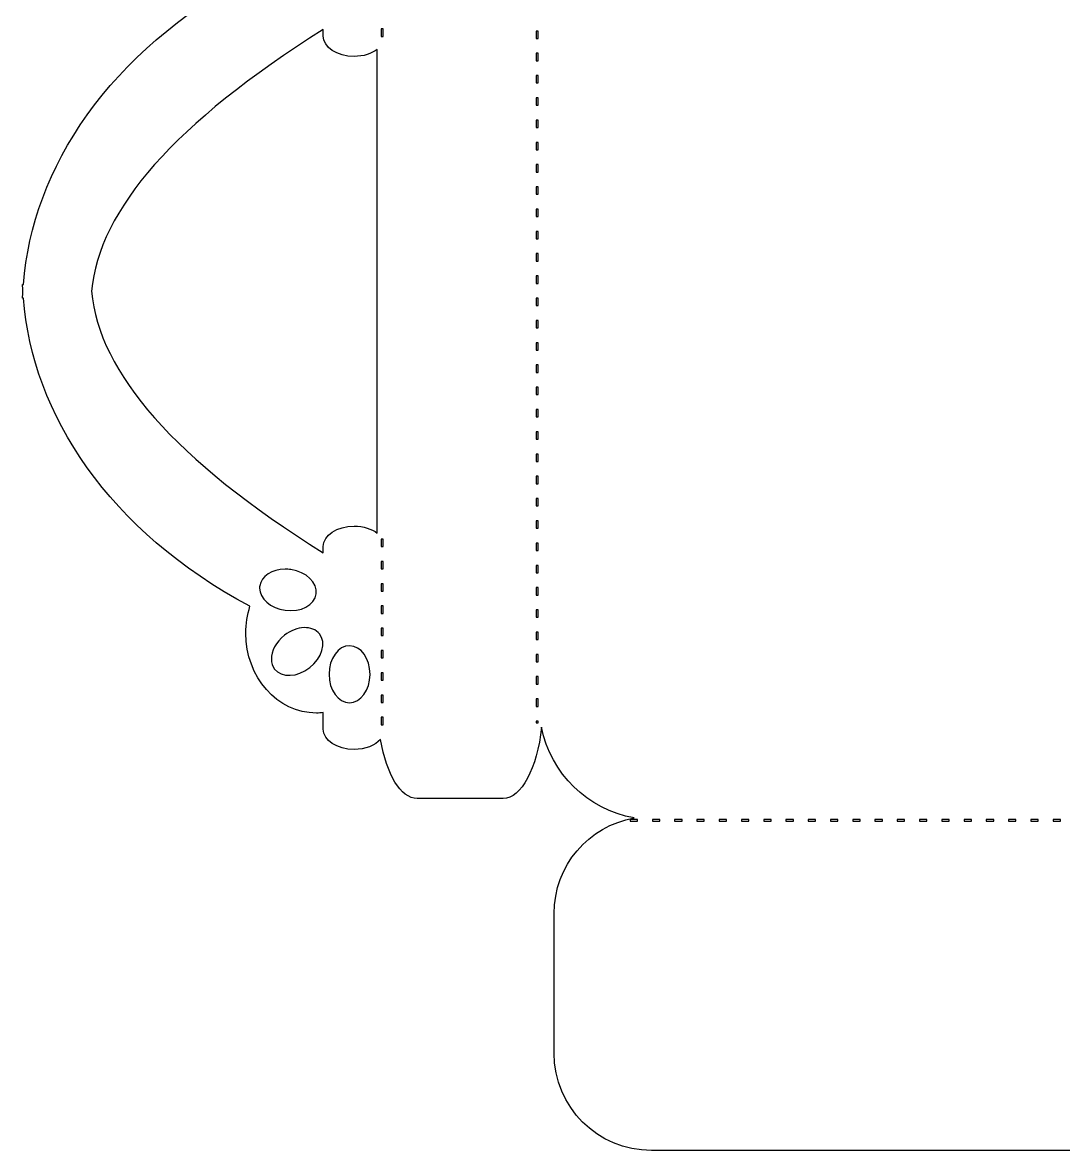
# Model space of a CAD drawing. Header units: centimetres. Extents: x -27 to 27.5, y -14.1 to 14.3.
# Drawn here: x -25.49 to -10.64, y -14.12 to 1.96 of the extents above; entities that cross this region are included whole.
import ezdxf

# ---------------------------------------------------------------- set-up
doc = ezdxf.new("R2010")
doc.units = ezdxf.units.CM
doc.header["$MEASUREMENT"] = 0
doc.layers.add('Layer 1', color=7, linetype='Continuous')

msp = doc.modelspace()

# ---------------------------------------------------------------- linework, layer by layer
at = {"layer": 'Layer 1', "color": 36, "lineweight": 25}
for points, knots in [([(-16.51941, 10.01651), (-17.28793, 10.01651), (-17.90682, 9.39762), (-17.90682, 8.62911), (-17.90682, 8.62911), (-17.90682, 8.62911), (-17.90682, 6.63894), (-17.90682, 6.63894), (-17.90682, 6.63894), (-17.90682, 6.0028), (-17.48249, 5.46935), (-16.90058, 5.30445), (-16.90058, 5.30445), (-17.47429, 5.15204), (-17.92264, 4.69902), (-18.06723, 4.12209), (-18.06723, 4.12209), (-18.09669, 4.82244), (-18.33803, 5.36481), (-18.63277, 5.36481), (-18.63277, 5.36481), (-18.63277, 5.36481), (-19.8606, 5.36481), (-19.8606, 5.36481), (-19.8606, 5.36481), (-20.09577, 5.36481), (-20.29658, 5.01931), (-20.38316, 4.52393), (-20.38316, 4.52393), (-20.45962, 4.60946), (-20.59937, 4.66697), (-20.76019, 4.66697), (-20.76019, 4.66697), (-21.00334, 4.66697), (-21.19923, 4.53637), (-21.19923, 4.37428), (-21.19923, 4.37428), (-21.19923, 4.37428), (-21.19923, 4.14111), (-21.19923, 4.14111), (-21.19923, 4.14111), (-21.23139, 4.14461), (-21.26383, 4.1469), (-21.2968, 4.1469), (-21.2968, 4.1469), (-21.85312, 4.1469), (-22.30469, 3.6373), (-22.30469, 3.00919), (-22.30469, 3.00919), (-22.30469, 2.874), (-22.28354, 2.74421), (-22.24516, 2.62389), (-22.24516, 2.62389), (-24.25743, 1.5562), (-25.34686, -0.11325), (-25.47721, -1.77067), (-25.47721, -1.77067), (-25.47721, -1.77067), (-25.48879, -1.77067), (-25.48879, -1.77067), (-25.48879, -1.77067), (-25.4877, -1.80321), (-25.48648, -1.83568), (-25.48465, -1.86824), (-25.48465, -1.86824), (-25.48647, -1.90065), (-25.48771, -1.93258), (-25.48879, -1.96498), (-25.48879, -1.96498), (-25.48879, -1.96498), (-25.47721, -1.96498), (-25.47721, -1.96498), (-25.47721, -1.96498), (-25.34686, -3.6224), (-24.25743, -5.29267), (-22.24516, -6.36037), (-22.24516, -6.36037), (-22.28354, -6.48069), (-22.30469, -6.60965), (-22.30469, -6.74484), (-22.30469, -6.74484), (-22.30469, -7.37295), (-21.85312, -7.88337), (-21.2968, -7.88337), (-21.2968, -7.88337), (-21.26383, -7.88337), (-21.23139, -7.88109), (-21.19923, -7.87759), (-21.19923, -7.87759), (-21.19923, -7.87759), (-21.19923, -8.11075), (-21.19923, -8.11075), (-21.19923, -8.11075), (-21.19923, -8.27285), (-21.00334, -8.40262), (-20.76019, -8.40262), (-20.76019, -8.40262), (-20.59937, -8.40262), (-20.45961, -8.34594), (-20.38316, -8.26041), (-20.38316, -8.26041), (-20.29657, -8.75575), (-20.09575, -9.10128), (-19.8606, -9.10128), (-19.8606, -9.10128), (-19.8606, -9.10128), (-18.63277, -9.10128), (-18.63277, -9.10128), (-18.63277, -9.10128), (-18.3708, -9.10128), (-18.15167, -8.67221), (-18.08542, -8.08512), (-18.08542, -8.08512), (-17.95442, -8.74582), (-17.42911, -9.26139), (-16.76333, -9.37827), (-16.76333, -9.37827), (-17.41459, -9.493), (-17.90682, -10.0582), (-17.90682, -10.74335), (-17.90682, -10.74335), (-17.90682, -10.74335), (-17.90682, -12.73352), (-17.90682, -12.73352), (-17.90682, -12.73352), (-17.90682, -13.50203), (-17.28793, -14.12093), (-16.51941, -14.12093), (-16.51941, -14.12093), (-16.51941, -14.12093), (-4.83475, -14.12093), (-4.83475, -14.12093), (-4.83475, -14.12093), (-4.06624, -14.12093), (-3.44734, -13.50203), (-3.44734, -12.73352), (-3.44734, -12.73352), (-3.44734, -12.73352), (-3.44734, -10.74335), (-3.44734, -10.74335), (-3.44734, -10.74335), (-3.44734, -10.66148), (-3.45453, -10.58149), (-3.46801, -10.50358), (-3.46801, -10.50358), (-3.15068, -10.9149), (-2.65254, -11.17909), (-2.09053, -11.17909), (-2.09053, -11.17909), (-2.09053, -11.17909), (-0.80564, -11.17909), (-0.80564, -11.17909), (-0.80564, -11.17909), (-0.28304, -11.17909), (0.18345, -10.95066), (0.50157, -10.58791), (0.50157, -10.58791), (0.50157, -10.58791), (0.47759, -10.58791), (0.47759, -10.58791), (0.47759, -10.58791), (0.47759, -10.58791), (0.47759, -10.57964), (0.47759, -10.57964), (0.47759, -10.57964), (0.47759, -10.57964), (0.47759, -10.57716), (0.47759, -10.57716), (0.47759, -10.57716), (0.47759, -10.57716), (0.47841, -10.57468), (0.47841, -10.57468), (0.47841, -10.57468), (0.47841, -10.57468), (0.5057, -10.51598), (0.5057, -10.51598), (0.5057, -10.51598), (0.5057, -10.51598), (0.52968, -10.52673), (0.52968, -10.52673), (0.52968, -10.52673), (0.52968, -10.52673), (0.50404, -10.58212), (0.50404, -10.58212), (0.50404, -10.58212), (0.50404, -10.58212), (0.50404, -10.58791), (0.50404, -10.58791), (0.50404, -10.58791), (0.50404, -10.58791), (0.50239, -10.58791), (0.50239, -10.58791), (0.50239, -10.58791), (0.50039, -10.61848), (0.49908, -10.64943), (0.49908, -10.68052), (0.49908, -10.68052), (0.49908, -10.68052), (0.49908, -12.67068), (0.49908, -12.67068), (0.49908, -12.67068), (0.49908, -13.43919), (1.11716, -14.05809), (1.88567, -14.05809), (1.88567, -14.05809), (1.88567, -14.05809), (13.57033, -14.05809), (13.57033, -14.05809), (13.57033, -14.05809), (14.33884, -14.05809), (14.95774, -13.43919), (14.95774, -12.67068), (14.95774, -12.67068), (14.95774, -12.67068), (14.95774, -10.68052), (14.95774, -10.68052), (14.95774, -10.68052), (14.95774, -10.05491), (14.54749, -9.5284), (13.98043, -9.35429), (13.98043, -9.35429), (14.55488, -9.211), (15.00683, -8.76631), (15.16196, -8.19674), (15.16196, -8.19674), (15.22233, -8.80512), (15.44614, -9.25425), (15.71428, -9.25425), (15.71428, -9.25425), (15.71428, -9.25425), (16.94129, -9.25425), (16.94129, -9.25425), (16.94129, -9.25425), (17.17645, -9.25425), (17.37808, -8.90876), (17.46466, -8.41337), (17.46466, -8.41337), (17.54117, -8.49877), (17.6802, -8.55641), (17.84087, -8.55641), (17.84087, -8.55641), (18.08402, -8.55641), (18.27991, -8.42581), (18.27991, -8.26371), (18.27991, -8.26371), (18.27991, -8.26371), (18.27991, -8.03138), (18.27991, -8.03138), (18.27991, -8.03138), (18.31207, -8.03488), (18.34451, -8.03634), (18.37748, -8.03634), (18.37748, -8.03634), (18.93381, -8.03634), (19.38538, -7.52674), (19.38538, -6.89863), (19.38538, -6.89863), (19.38538, -6.76344), (19.36421, -6.63365), (19.32584, -6.51333), (19.32584, -6.51333), (21.33811, -5.44563), (22.42838, -3.77619), (22.55872, -2.11877), (22.55872, -2.11877), (22.55872, -2.11877), (22.56947, -2.11877), (22.56947, -2.11877), (22.56947, -2.11877), (22.56839, -2.08637), (22.56716, -2.05444), (22.56533, -2.02203), (22.56533, -2.02203), (22.56716, -1.98947), (22.56838, -1.957), (22.56947, -1.92446), (22.56947, -1.92446), (22.56947, -1.92446), (22.55872, -1.92446), (22.55872, -1.92446), (22.55872, -1.92446), (22.42837, -0.26704), (21.33811, 1.40241), (19.32584, 2.4701), (19.32584, 2.4701), (19.36422, 2.59043), (19.38538, 2.72021), (19.38538, 2.8554), (19.38538, 2.8554), (19.38538, 3.48351), (18.93381, 3.99394), (18.37748, 3.99394), (18.37748, 3.99394), (18.34451, 3.99394), (18.31207, 3.99165), (18.27991, 3.98815), (18.27991, 3.98815), (18.27991, 3.98815), (18.27991, 4.22131), (18.27991, 4.22131), (18.27991, 4.22131), (18.27991, 4.38341), (18.08401, 4.51318), (17.84087, 4.51318), (17.84087, 4.51318), (17.68036, 4.51318), (17.54122, 4.45623), (17.46466, 4.37097), (17.46466, 4.37097), (17.37808, 4.86632), (17.17643, 5.21185), (16.94129, 5.21185), (16.94129, 5.21185), (16.94129, 5.21185), (15.71428, 5.21185), (15.71428, 5.21185), (15.71428, 5.21185), (15.44618, 5.21185), (15.22236, 4.76261), (15.16196, 4.15434), (15.16196, 4.15434), (15.00648, 4.72489), (14.55306, 5.1695), (13.97713, 5.31189), (13.97713, 5.31189), (14.54586, 5.48498), (14.95774, 6.01214), (14.95774, 6.63894), (14.95774, 6.63894), (14.95774, 6.63894), (14.95774, 8.62911), (14.95774, 8.62911), (14.95774, 8.62911), (14.95774, 9.39762), (14.33884, 10.01651), (13.57033, 10.01651), (13.57033, 10.01651), (13.57033, 10.01651), (1.88567, 10.01651), (1.88567, 10.01651), (1.88567, 10.01651), (1.11715, 10.01651), (0.49908, 9.39762), (0.49908, 8.62911), (0.49908, 8.62911), (0.49908, 8.62911), (0.49908, 6.63894), (0.49908, 6.63894), (0.49908, 6.63894), (0.49908, 6.52272), (0.51292, 6.41017), (0.5396, 6.30243), (0.5396, 6.30243), (0.22133, 6.6908), (-0.26206, 6.93825), (-0.80564, 6.93825), (-0.80564, 6.93825), (-0.80564, 6.93825), (-2.09053, 6.93825), (-2.09053, 6.93825), (-2.09053, 6.93825), (-2.68536, 6.93825), (-3.20865, 6.64228), (-3.52176, 6.18915), (-3.52176, 6.18915), (-3.47375, 6.33012), (-3.44734, 6.48132), (-3.44734, 6.63894), (-3.44734, 6.63894), (-3.44734, 6.63894), (-3.44734, 8.62911), (-3.44734, 8.62911), (-3.44734, 8.62911), (-3.44734, 9.39762), (-4.06624, 10.01651), (-4.83475, 10.01651), (-4.83475, 10.01651), (-4.83475, 10.01651), (-16.51941, 10.01651), (-16.51941, 10.01651)], [0, 0, 0, 0, 0.01041667, 0.01041667, 0.01041667, 0.01041667, 0.02083333, 0.02083333, 0.02083333, 0.02083333, 0.03125, 0.03125, 0.03125, 0.03125, 0.04166667, 0.04166667, 0.04166667, 0.04166667, 0.05208333, 0.05208333, 0.05208333, 0.05208333, 0.0625, 0.0625, 0.0625, 0.0625, 0.07291667, 0.07291667, 0.07291667, 0.07291667, 0.08333333, 0.08333333, 0.08333333, 0.08333333, 0.09375, 0.09375, 0.09375, 0.09375, 0.10416667, 0.10416667, 0.10416667, 0.10416667, 0.11458333, 0.11458333, 0.11458333, 0.11458333, 0.125, 0.125, 0.125, 0.125, 0.13541667, 0.13541667, 0.13541667, 0.13541667, 0.14583333, 0.14583333, 0.14583333, 0.14583333, 0.15625, 0.15625, 0.15625, 0.15625, 0.16666667, 0.16666667, 0.16666667, 0.16666667, 0.17708333, 0.17708333, 0.17708333, 0.17708333, 0.1875, 0.1875, 0.1875, 0.1875, 0.19791667, 0.19791667, 0.19791667, 0.19791667, 0.20833333, 0.20833333, 0.20833333, 0.20833333, 0.21875, 0.21875, 0.21875, 0.21875, 0.22916667, 0.22916667, 0.22916667, 0.22916667, 0.23958333, 0.23958333, 0.23958333, 0.23958333, 0.25, 0.25, 0.25, 0.25, 0.26041667, 0.26041667, 0.26041667, 0.26041667, 0.27083333, 0.27083333, 0.27083333, 0.27083333, 0.28125, 0.28125, 0.28125, 0.28125, 0.29166667, 0.29166667, 0.29166667, 0.29166667, 0.30208333, 0.30208333, 0.30208333, 0.30208333, 0.3125, 0.3125, 0.3125, 0.3125, 0.32291667, 0.32291667, 0.32291667, 0.32291667, 0.33333333, 0.33333333, 0.33333333, 0.33333333, 0.34375, 0.34375, 0.34375, 0.34375, 0.35416667, 0.35416667, 0.35416667, 0.35416667, 0.36458333, 0.36458333, 0.36458333, 0.36458333, 0.375, 0.375, 0.375, 0.375, 0.38541667, 0.38541667, 0.38541667, 0.38541667, 0.39583333, 0.39583333, 0.39583333, 0.39583333, 0.40625, 0.40625, 0.40625, 0.40625, 0.41666667, 0.41666667, 0.41666667, 0.41666667, 0.42708333, 0.42708333, 0.42708333, 0.42708333, 0.4375, 0.4375, 0.4375, 0.4375, 0.44791667, 0.44791667, 0.44791667, 0.44791667, 0.45833333, 0.45833333, 0.45833333, 0.45833333, 0.46875, 0.46875, 0.46875, 0.46875, 0.47916667, 0.47916667, 0.47916667, 0.47916667, 0.48958333, 0.48958333, 0.48958333, 0.48958333, 0.5, 0.5, 0.5, 0.5, 0.51041667, 0.51041667, 0.51041667, 0.51041667, 0.52083333, 0.52083333, 0.52083333, 0.52083333, 0.53125, 0.53125, 0.53125, 0.53125, 0.54166667, 0.54166667, 0.54166667, 0.54166667, 0.55208333, 0.55208333, 0.55208333, 0.55208333, 0.5625, 0.5625, 0.5625, 0.5625, 0.57291667, 0.57291667, 0.57291667, 0.57291667, 0.58333333, 0.58333333, 0.58333333, 0.58333333, 0.59375, 0.59375, 0.59375, 0.59375, 0.60416667, 0.60416667, 0.60416667, 0.60416667, 0.61458333, 0.61458333, 0.61458333, 0.61458333, 0.625, 0.625, 0.625, 0.625, 0.63541667, 0.63541667, 0.63541667, 0.63541667, 0.64583333, 0.64583333, 0.64583333, 0.64583333, 0.65625, 0.65625, 0.65625, 0.65625, 0.66666667, 0.66666667, 0.66666667, 0.66666667, 0.67708333, 0.67708333, 0.67708333, 0.67708333, 0.6875, 0.6875, 0.6875, 0.6875, 0.69791667, 0.69791667, 0.69791667, 0.69791667, 0.70833333, 0.70833333, 0.70833333, 0.70833333, 0.71875, 0.71875, 0.71875, 0.71875, 0.72916667, 0.72916667, 0.72916667, 0.72916667, 0.73958333, 0.73958333, 0.73958333, 0.73958333, 0.75, 0.75, 0.75, 0.75, 0.76041667, 0.76041667, 0.76041667, 0.76041667, 0.77083333, 0.77083333, 0.77083333, 0.77083333, 0.78125, 0.78125, 0.78125, 0.78125, 0.79166667, 0.79166667, 0.79166667, 0.79166667, 0.80208333, 0.80208333, 0.80208333, 0.80208333, 0.8125, 0.8125, 0.8125, 0.8125, 0.82291667, 0.82291667, 0.82291667, 0.82291667, 0.83333333, 0.83333333, 0.83333333, 0.83333333, 0.84375, 0.84375, 0.84375, 0.84375, 0.85416667, 0.85416667, 0.85416667, 0.85416667, 0.86458333, 0.86458333, 0.86458333, 0.86458333, 0.875, 0.875, 0.875, 0.875, 0.88541667, 0.88541667, 0.88541667, 0.88541667, 0.89583333, 0.89583333, 0.89583333, 0.89583333, 0.90625, 0.90625, 0.90625, 0.90625, 0.91666667, 0.91666667, 0.91666667, 0.91666667, 0.92708333, 0.92708333, 0.92708333, 0.92708333, 0.9375, 0.9375, 0.9375, 0.9375, 0.94791667, 0.94791667, 0.94791667, 0.94791667, 0.95833333, 0.95833333, 0.95833333, 0.95833333, 0.96875, 0.96875, 0.96875, 0.96875, 0.97916667, 0.97916667, 0.97916667, 0.97916667, 1, 1, 1, 1]), ([(-21.19923, 1.86404), (-21.19923, 1.86404), (-21.19923, 1.77392), (-21.19923, 1.77392), (-21.19923, 1.77392), (-21.19923, 1.61182), (-21.00334, 1.48122), (-20.76019, 1.48122), (-20.76019, 1.48122), (-20.62752, 1.48122), (-20.50901, 1.51965), (-20.42863, 1.58127), (-20.42863, 1.58127), (-20.42863, 1.58127), (-20.42863, -5.31774), (-20.42863, -5.31774), (-20.42863, -5.31774), (-20.50901, -5.25613), (-20.62752, -5.21687), (-20.76019, -5.21687), (-20.76019, -5.21687), (-21.00334, -5.21687), (-21.19923, -5.34747), (-21.19923, -5.50957), (-21.19923, -5.50957), (-21.19923, -5.50957), (-21.19923, -5.60052), (-21.19923, -5.60052), (-21.19923, -5.60052), (-23.31202, -4.27312), (-24.40019, -3.03625), (-24.50404, -1.86824), (-24.50404, -1.86824), (-24.40042, -0.7001), (-23.31228, 0.53649), (-21.19923, 1.86404)], [0, 0, 0, 0, 0.1, 0.1, 0.1, 0.1, 0.2, 0.2, 0.2, 0.2, 0.3, 0.3, 0.3, 0.3, 0.4, 0.4, 0.4, 0.4, 0.5, 0.5, 0.5, 0.5, 0.6, 0.6, 0.6, 0.6, 0.7, 0.7, 0.7, 0.7, 0.8, 0.8, 0.8, 0.8, 1, 1, 1, 1]), ([(-20.37158, 1.87314), (-20.37158, 1.87314), (-20.34512, 1.87314), (-20.34512, 1.87314), (-20.34512, 1.87314), (-20.34512, 1.87314), (-20.34512, 1.7673), (-20.34512, 1.7673), (-20.34512, 1.7673), (-20.34512, 1.7673), (-20.37158, 1.7673), (-20.37158, 1.7673), (-20.37158, 1.7673), (-20.37158, 1.7673), (-20.37158, 1.87314), (-20.37158, 1.87314)], [0, 0, 0, 0, 0.2, 0.2, 0.2, 0.2, 0.4, 0.4, 0.4, 0.4, 0.6, 0.6, 0.6, 0.6, 1, 1, 1, 1]), ([(-18.16148, 1.84337), (-18.16148, 1.84337), (-18.13503, 1.84337), (-18.13503, 1.84337), (-18.13503, 1.84337), (-18.13503, 1.84337), (-18.13503, 1.73754), (-18.13503, 1.73754), (-18.13503, 1.73754), (-18.13503, 1.73754), (-18.16148, 1.73754), (-18.16148, 1.73754), (-18.16148, 1.73754), (-18.16148, 1.73754), (-18.16148, 1.84337), (-18.16148, 1.84337)], [0, 0, 0, 0, 0.2, 0.2, 0.2, 0.2, 0.4, 0.4, 0.4, 0.4, 0.6, 0.6, 0.6, 0.6, 1, 1, 1, 1]), ([(-18.16148, 1.52587), (-18.16148, 1.52587), (-18.13503, 1.52587), (-18.13503, 1.52587), (-18.13503, 1.52587), (-18.13503, 1.52587), (-18.13503, 1.42004), (-18.13503, 1.42004), (-18.13503, 1.42004), (-18.13503, 1.42004), (-18.16148, 1.42004), (-18.16148, 1.42004), (-18.16148, 1.42004), (-18.16148, 1.42004), (-18.16148, 1.52587), (-18.16148, 1.52587)], [0, 0, 0, 0, 0.2, 0.2, 0.2, 0.2, 0.4, 0.4, 0.4, 0.4, 0.6, 0.6, 0.6, 0.6, 1, 1, 1, 1]), ([(-18.16148, 1.20837), (-18.16148, 1.20837), (-18.13503, 1.20837), (-18.13503, 1.20837), (-18.13503, 1.20837), (-18.13503, 1.20837), (-18.13503, 1.10254), (-18.13503, 1.10254), (-18.13503, 1.10254), (-18.13503, 1.10254), (-18.16148, 1.10254), (-18.16148, 1.10254), (-18.16148, 1.10254), (-18.16148, 1.10254), (-18.16148, 1.20837), (-18.16148, 1.20837)], [0, 0, 0, 0, 0.2, 0.2, 0.2, 0.2, 0.4, 0.4, 0.4, 0.4, 0.6, 0.6, 0.6, 0.6, 1, 1, 1, 1]), ([(-18.16148, 0.89087), (-18.16148, 0.89087), (-18.13503, 0.89087), (-18.13503, 0.89087), (-18.13503, 0.89087), (-18.13503, 0.89087), (-18.13503, 0.78504), (-18.13503, 0.78504), (-18.13503, 0.78504), (-18.13503, 0.78504), (-18.16148, 0.78504), (-18.16148, 0.78504), (-18.16148, 0.78504), (-18.16148, 0.78504), (-18.16148, 0.89087), (-18.16148, 0.89087)], [0, 0, 0, 0, 0.2, 0.2, 0.2, 0.2, 0.4, 0.4, 0.4, 0.4, 0.6, 0.6, 0.6, 0.6, 1, 1, 1, 1]), ([(-18.16148, 0.57337), (-18.16148, 0.57337), (-18.13503, 0.57337), (-18.13503, 0.57337), (-18.13503, 0.57337), (-18.13503, 0.57337), (-18.13503, 0.46754), (-18.13503, 0.46754), (-18.13503, 0.46754), (-18.13503, 0.46754), (-18.16148, 0.46754), (-18.16148, 0.46754), (-18.16148, 0.46754), (-18.16148, 0.46754), (-18.16148, 0.57337), (-18.16148, 0.57337)], [0, 0, 0, 0, 0.2, 0.2, 0.2, 0.2, 0.4, 0.4, 0.4, 0.4, 0.6, 0.6, 0.6, 0.6, 1, 1, 1, 1]), ([(-18.16148, 0.25587), (-18.16148, 0.25587), (-18.13503, 0.25587), (-18.13503, 0.25587), (-18.13503, 0.25587), (-18.13503, 0.25587), (-18.13503, 0.15004), (-18.13503, 0.15004), (-18.13503, 0.15004), (-18.13503, 0.15004), (-18.16148, 0.15004), (-18.16148, 0.15004), (-18.16148, 0.15004), (-18.16148, 0.15004), (-18.16148, 0.25587), (-18.16148, 0.25587)], [0, 0, 0, 0, 0.2, 0.2, 0.2, 0.2, 0.4, 0.4, 0.4, 0.4, 0.6, 0.6, 0.6, 0.6, 1, 1, 1, 1]), ([(-18.16148, -0.06163), (-18.16148, -0.06163), (-18.13503, -0.06163), (-18.13503, -0.06163), (-18.13503, -0.06163), (-18.13503, -0.06163), (-18.13503, -0.16746), (-18.13503, -0.16746), (-18.13503, -0.16746), (-18.13503, -0.16746), (-18.16148, -0.16746), (-18.16148, -0.16746), (-18.16148, -0.16746), (-18.16148, -0.16746), (-18.16148, -0.06163), (-18.16148, -0.06163)], [0, 0, 0, 0, 0.2, 0.2, 0.2, 0.2, 0.4, 0.4, 0.4, 0.4, 0.6, 0.6, 0.6, 0.6, 1, 1, 1, 1]), ([(-18.16148, -0.37913), (-18.16148, -0.37913), (-18.13503, -0.37913), (-18.13503, -0.37913), (-18.13503, -0.37913), (-18.13503, -0.37913), (-18.13503, -0.48496), (-18.13503, -0.48496), (-18.13503, -0.48496), (-18.13503, -0.48496), (-18.16148, -0.48496), (-18.16148, -0.48496), (-18.16148, -0.48496), (-18.16148, -0.48496), (-18.16148, -0.37913), (-18.16148, -0.37913)], [0, 0, 0, 0, 0.2, 0.2, 0.2, 0.2, 0.4, 0.4, 0.4, 0.4, 0.6, 0.6, 0.6, 0.6, 1, 1, 1, 1]), ([(-18.16148, -0.69663), (-18.16148, -0.69663), (-18.13503, -0.69663), (-18.13503, -0.69663), (-18.13503, -0.69663), (-18.13503, -0.69663), (-18.13503, -0.80246), (-18.13503, -0.80246), (-18.13503, -0.80246), (-18.13503, -0.80246), (-18.16148, -0.80246), (-18.16148, -0.80246), (-18.16148, -0.80246), (-18.16148, -0.80246), (-18.16148, -0.69663), (-18.16148, -0.69663)], [0, 0, 0, 0, 0.2, 0.2, 0.2, 0.2, 0.4, 0.4, 0.4, 0.4, 0.6, 0.6, 0.6, 0.6, 1, 1, 1, 1]), ([(-18.16148, -1.01413), (-18.16148, -1.01413), (-18.13503, -1.01413), (-18.13503, -1.01413), (-18.13503, -1.01413), (-18.13503, -1.01413), (-18.13503, -1.11996), (-18.13503, -1.11996), (-18.13503, -1.11996), (-18.13503, -1.11996), (-18.16148, -1.11996), (-18.16148, -1.11996), (-18.16148, -1.11996), (-18.16148, -1.11996), (-18.16148, -1.01413), (-18.16148, -1.01413)], [0, 0, 0, 0, 0.2, 0.2, 0.2, 0.2, 0.4, 0.4, 0.4, 0.4, 0.6, 0.6, 0.6, 0.6, 1, 1, 1, 1]), ([(-18.16148, -1.33163), (-18.16148, -1.33163), (-18.13503, -1.33163), (-18.13503, -1.33163), (-18.13503, -1.33163), (-18.13503, -1.33163), (-18.13503, -1.43746), (-18.13503, -1.43746), (-18.13503, -1.43746), (-18.13503, -1.43746), (-18.16148, -1.43746), (-18.16148, -1.43746), (-18.16148, -1.43746), (-18.16148, -1.43746), (-18.16148, -1.33163), (-18.16148, -1.33163)], [0, 0, 0, 0, 0.2, 0.2, 0.2, 0.2, 0.4, 0.4, 0.4, 0.4, 0.6, 0.6, 0.6, 0.6, 1, 1, 1, 1]), ([(-18.16148, -1.64913), (-18.16148, -1.64913), (-18.13503, -1.64913), (-18.13503, -1.64913), (-18.13503, -1.64913), (-18.13503, -1.64913), (-18.13503, -1.75496), (-18.13503, -1.75496), (-18.13503, -1.75496), (-18.13503, -1.75496), (-18.16148, -1.75496), (-18.16148, -1.75496), (-18.16148, -1.75496), (-18.16148, -1.75496), (-18.16148, -1.64913), (-18.16148, -1.64913)], [0, 0, 0, 0, 0.2, 0.2, 0.2, 0.2, 0.4, 0.4, 0.4, 0.4, 0.6, 0.6, 0.6, 0.6, 1, 1, 1, 1]), ([(-18.16148, -1.96663), (-18.16148, -1.96663), (-18.13503, -1.96663), (-18.13503, -1.96663), (-18.13503, -1.96663), (-18.13503, -1.96663), (-18.13503, -2.07246), (-18.13503, -2.07246), (-18.13503, -2.07246), (-18.13503, -2.07246), (-18.16148, -2.07246), (-18.16148, -2.07246), (-18.16148, -2.07246), (-18.16148, -2.07246), (-18.16148, -1.96663), (-18.16148, -1.96663)], [0, 0, 0, 0, 0.2, 0.2, 0.2, 0.2, 0.4, 0.4, 0.4, 0.4, 0.6, 0.6, 0.6, 0.6, 1, 1, 1, 1]), ([(-18.16148, -2.28413), (-18.16148, -2.28413), (-18.13503, -2.28413), (-18.13503, -2.28413), (-18.13503, -2.28413), (-18.13503, -2.28413), (-18.13503, -2.38996), (-18.13503, -2.38996), (-18.13503, -2.38996), (-18.13503, -2.38996), (-18.16148, -2.38996), (-18.16148, -2.38996), (-18.16148, -2.38996), (-18.16148, -2.38996), (-18.16148, -2.28413), (-18.16148, -2.28413)], [0, 0, 0, 0, 0.2, 0.2, 0.2, 0.2, 0.4, 0.4, 0.4, 0.4, 0.6, 0.6, 0.6, 0.6, 1, 1, 1, 1]), ([(-18.16148, -2.60163), (-18.16148, -2.60163), (-18.13503, -2.60163), (-18.13503, -2.60163), (-18.13503, -2.60163), (-18.13503, -2.60163), (-18.13503, -2.70746), (-18.13503, -2.70746), (-18.13503, -2.70746), (-18.13503, -2.70746), (-18.16148, -2.70746), (-18.16148, -2.70746), (-18.16148, -2.70746), (-18.16148, -2.70746), (-18.16148, -2.60163), (-18.16148, -2.60163)], [0, 0, 0, 0, 0.2, 0.2, 0.2, 0.2, 0.4, 0.4, 0.4, 0.4, 0.6, 0.6, 0.6, 0.6, 1, 1, 1, 1]), ([(-18.16148, -2.91913), (-18.16148, -2.91913), (-18.13503, -2.91913), (-18.13503, -2.91913), (-18.13503, -2.91913), (-18.13503, -2.91913), (-18.13503, -3.02496), (-18.13503, -3.02496), (-18.13503, -3.02496), (-18.13503, -3.02496), (-18.16148, -3.02496), (-18.16148, -3.02496), (-18.16148, -3.02496), (-18.16148, -3.02496), (-18.16148, -2.91913), (-18.16148, -2.91913)], [0, 0, 0, 0, 0.2, 0.2, 0.2, 0.2, 0.4, 0.4, 0.4, 0.4, 0.6, 0.6, 0.6, 0.6, 1, 1, 1, 1]), ([(-18.16148, -3.23663), (-18.16148, -3.23663), (-18.13503, -3.23663), (-18.13503, -3.23663), (-18.13503, -3.23663), (-18.13503, -3.23663), (-18.13503, -3.34246), (-18.13503, -3.34246), (-18.13503, -3.34246), (-18.13503, -3.34246), (-18.16148, -3.34246), (-18.16148, -3.34246), (-18.16148, -3.34246), (-18.16148, -3.34246), (-18.16148, -3.23663), (-18.16148, -3.23663)], [0, 0, 0, 0, 0.2, 0.2, 0.2, 0.2, 0.4, 0.4, 0.4, 0.4, 0.6, 0.6, 0.6, 0.6, 1, 1, 1, 1]), ([(-18.16148, -3.55413), (-18.16148, -3.55413), (-18.13503, -3.55413), (-18.13503, -3.55413), (-18.13503, -3.55413), (-18.13503, -3.55413), (-18.13503, -3.65996), (-18.13503, -3.65996), (-18.13503, -3.65996), (-18.13503, -3.65996), (-18.16148, -3.65996), (-18.16148, -3.65996), (-18.16148, -3.65996), (-18.16148, -3.65996), (-18.16148, -3.55413), (-18.16148, -3.55413)], [0, 0, 0, 0, 0.2, 0.2, 0.2, 0.2, 0.4, 0.4, 0.4, 0.4, 0.6, 0.6, 0.6, 0.6, 1, 1, 1, 1]), ([(-18.16148, -3.87163), (-18.16148, -3.87163), (-18.13503, -3.87163), (-18.13503, -3.87163), (-18.13503, -3.87163), (-18.13503, -3.87163), (-18.13503, -3.97746), (-18.13503, -3.97746), (-18.13503, -3.97746), (-18.13503, -3.97746), (-18.16148, -3.97746), (-18.16148, -3.97746), (-18.16148, -3.97746), (-18.16148, -3.97746), (-18.16148, -3.87163), (-18.16148, -3.87163)], [0, 0, 0, 0, 0.2, 0.2, 0.2, 0.2, 0.4, 0.4, 0.4, 0.4, 0.6, 0.6, 0.6, 0.6, 1, 1, 1, 1]), ([(-18.16148, -4.18913), (-18.16148, -4.18913), (-18.13503, -4.18913), (-18.13503, -4.18913), (-18.13503, -4.18913), (-18.13503, -4.18913), (-18.13503, -4.29496), (-18.13503, -4.29496), (-18.13503, -4.29496), (-18.13503, -4.29496), (-18.16148, -4.29496), (-18.16148, -4.29496), (-18.16148, -4.29496), (-18.16148, -4.29496), (-18.16148, -4.18913), (-18.16148, -4.18913)], [0, 0, 0, 0, 0.2, 0.2, 0.2, 0.2, 0.4, 0.4, 0.4, 0.4, 0.6, 0.6, 0.6, 0.6, 1, 1, 1, 1]), ([(-18.16148, -4.50663), (-18.16148, -4.50663), (-18.13503, -4.50663), (-18.13503, -4.50663), (-18.13503, -4.50663), (-18.13503, -4.50663), (-18.13503, -4.61246), (-18.13503, -4.61246), (-18.13503, -4.61246), (-18.13503, -4.61246), (-18.16148, -4.61246), (-18.16148, -4.61246), (-18.16148, -4.61246), (-18.16148, -4.61246), (-18.16148, -4.50663), (-18.16148, -4.50663)], [0, 0, 0, 0, 0.2, 0.2, 0.2, 0.2, 0.4, 0.4, 0.4, 0.4, 0.6, 0.6, 0.6, 0.6, 1, 1, 1, 1]), ([(-18.16148, -4.82413), (-18.16148, -4.82413), (-18.13503, -4.82413), (-18.13503, -4.82413), (-18.13503, -4.82413), (-18.13503, -4.82413), (-18.13503, -4.92996), (-18.13503, -4.92996), (-18.13503, -4.92996), (-18.13503, -4.92996), (-18.16148, -4.92996), (-18.16148, -4.92996), (-18.16148, -4.92996), (-18.16148, -4.92996), (-18.16148, -4.82413), (-18.16148, -4.82413)], [0, 0, 0, 0, 0.2, 0.2, 0.2, 0.2, 0.4, 0.4, 0.4, 0.4, 0.6, 0.6, 0.6, 0.6, 1, 1, 1, 1]), ([(-18.16148, -5.14163), (-18.16148, -5.14163), (-18.13503, -5.14163), (-18.13503, -5.14163), (-18.13503, -5.14163), (-18.13503, -5.14163), (-18.13503, -5.24746), (-18.13503, -5.24746), (-18.13503, -5.24746), (-18.13503, -5.24746), (-18.16148, -5.24746), (-18.16148, -5.24746), (-18.16148, -5.24746), (-18.16148, -5.24746), (-18.16148, -5.14163), (-18.16148, -5.14163)], [0, 0, 0, 0, 0.2, 0.2, 0.2, 0.2, 0.4, 0.4, 0.4, 0.4, 0.6, 0.6, 0.6, 0.6, 1, 1, 1, 1]), ([(-20.37158, -5.40373), (-20.37158, -5.40373), (-20.34512, -5.40373), (-20.34512, -5.40373), (-20.34512, -5.40373), (-20.34512, -5.40373), (-20.34512, -5.50957), (-20.34512, -5.50957), (-20.34512, -5.50957), (-20.34512, -5.50957), (-20.37158, -5.50957), (-20.37158, -5.50957), (-20.37158, -5.50957), (-20.37158, -5.50957), (-20.37158, -5.40373), (-20.37158, -5.40373)], [0, 0, 0, 0, 0.2, 0.2, 0.2, 0.2, 0.4, 0.4, 0.4, 0.4, 0.6, 0.6, 0.6, 0.6, 1, 1, 1, 1]), ([(-18.16148, -5.45913), (-18.16148, -5.45913), (-18.13503, -5.45913), (-18.13503, -5.45913), (-18.13503, -5.45913), (-18.13503, -5.45913), (-18.13503, -5.56496), (-18.13503, -5.56496), (-18.13503, -5.56496), (-18.13503, -5.56496), (-18.16148, -5.56496), (-18.16148, -5.56496), (-18.16148, -5.56496), (-18.16148, -5.56496), (-18.16148, -5.45913), (-18.16148, -5.45913)], [0, 0, 0, 0, 0.2, 0.2, 0.2, 0.2, 0.4, 0.4, 0.4, 0.4, 0.6, 0.6, 0.6, 0.6, 1, 1, 1, 1]), ([(-20.37158, -5.72123), (-20.37158, -5.72123), (-20.34512, -5.72123), (-20.34512, -5.72123), (-20.34512, -5.72123), (-20.34512, -5.72123), (-20.34512, -5.82707), (-20.34512, -5.82707), (-20.34512, -5.82707), (-20.34512, -5.82707), (-20.37158, -5.82707), (-20.37158, -5.82707), (-20.37158, -5.82707), (-20.37158, -5.82707), (-20.37158, -5.72123), (-20.37158, -5.72123)], [0, 0, 0, 0, 0.2, 0.2, 0.2, 0.2, 0.4, 0.4, 0.4, 0.4, 0.6, 0.6, 0.6, 0.6, 1, 1, 1, 1]), ([(-18.16148, -5.77663), (-18.16148, -5.77663), (-18.13503, -5.77663), (-18.13503, -5.77663), (-18.13503, -5.77663), (-18.13503, -5.77663), (-18.13503, -5.88246), (-18.13503, -5.88246), (-18.13503, -5.88246), (-18.13503, -5.88246), (-18.16148, -5.88246), (-18.16148, -5.88246), (-18.16148, -5.88246), (-18.16148, -5.88246), (-18.16148, -5.77663), (-18.16148, -5.77663)], [0, 0, 0, 0, 0.2, 0.2, 0.2, 0.2, 0.4, 0.4, 0.4, 0.4, 0.6, 0.6, 0.6, 0.6, 1, 1, 1, 1]), ([(-21.74411, -5.83203), (-21.71737, -5.83186), (-21.69002, -5.8339), (-21.66225, -5.83781), (-21.66225, -5.83781), (-21.44012, -5.86912), (-21.27756, -6.02432), (-21.3001, -6.18425), (-21.3001, -6.18425), (-21.32265, -6.34419), (-21.52115, -6.44873), (-21.74328, -6.41742), (-21.74328, -6.41742), (-21.95153, -6.38807), (-22.10705, -6.24969), (-22.10708, -6.10074), (-22.10708, -6.10074), (-22.10708, -6.09081), (-22.10684, -6.08015), (-22.10543, -6.07015), (-22.10543, -6.07015), (-22.0857, -5.93021), (-21.93124, -5.8332), (-21.74411, -5.83203)], [0, 0, 0, 0, 0.14285714, 0.14285714, 0.14285714, 0.14285714, 0.28571429, 0.28571429, 0.28571429, 0.28571429, 0.42857143, 0.42857143, 0.42857143, 0.42857143, 0.57142857, 0.57142857, 0.57142857, 0.57142857, 0.71428571, 0.71428571, 0.71428571, 0.71428571, 1, 1, 1, 1]), ([(-20.37158, -6.03873), (-20.37158, -6.03873), (-20.34512, -6.03873), (-20.34512, -6.03873), (-20.34512, -6.03873), (-20.34512, -6.03873), (-20.34512, -6.14457), (-20.34512, -6.14457), (-20.34512, -6.14457), (-20.34512, -6.14457), (-20.37158, -6.14457), (-20.37158, -6.14457), (-20.37158, -6.14457), (-20.37158, -6.14457), (-20.37158, -6.03873), (-20.37158, -6.03873)], [0, 0, 0, 0, 0.2, 0.2, 0.2, 0.2, 0.4, 0.4, 0.4, 0.4, 0.6, 0.6, 0.6, 0.6, 1, 1, 1, 1]), ([(-18.16148, -6.09413), (-18.16148, -6.09413), (-18.13503, -6.09413), (-18.13503, -6.09413), (-18.13503, -6.09413), (-18.13503, -6.09413), (-18.13503, -6.19996), (-18.13503, -6.19996), (-18.13503, -6.19996), (-18.13503, -6.19996), (-18.16148, -6.19996), (-18.16148, -6.19996), (-18.16148, -6.19996), (-18.16148, -6.19996), (-18.16148, -6.09413), (-18.16148, -6.09413)], [0, 0, 0, 0, 0.2, 0.2, 0.2, 0.2, 0.4, 0.4, 0.4, 0.4, 0.6, 0.6, 0.6, 0.6, 1, 1, 1, 1]), ([(-20.37158, -6.35623), (-20.37158, -6.35623), (-20.34512, -6.35623), (-20.34512, -6.35623), (-20.34512, -6.35623), (-20.34512, -6.35623), (-20.34512, -6.46207), (-20.34512, -6.46207), (-20.34512, -6.46207), (-20.34512, -6.46207), (-20.37158, -6.46207), (-20.37158, -6.46207), (-20.37158, -6.46207), (-20.37158, -6.46207), (-20.37158, -6.35623), (-20.37158, -6.35623)], [0, 0, 0, 0, 0.2, 0.2, 0.2, 0.2, 0.4, 0.4, 0.4, 0.4, 0.6, 0.6, 0.6, 0.6, 1, 1, 1, 1]), ([(-18.16148, -6.41163), (-18.16148, -6.41163), (-18.13503, -6.41163), (-18.13503, -6.41163), (-18.13503, -6.41163), (-18.13503, -6.41163), (-18.13503, -6.51746), (-18.13503, -6.51746), (-18.13503, -6.51746), (-18.13503, -6.51746), (-18.16148, -6.51746), (-18.16148, -6.51746), (-18.16148, -6.51746), (-18.16148, -6.51746), (-18.16148, -6.41163), (-18.16148, -6.41163)], [0, 0, 0, 0, 0.2, 0.2, 0.2, 0.2, 0.4, 0.4, 0.4, 0.4, 0.6, 0.6, 0.6, 0.6, 1, 1, 1, 1]), ([(-21.47374, -6.66546), (-21.38318, -6.66182), (-21.30271, -6.69113), (-21.25297, -6.75476), (-21.25297, -6.75476), (-21.15351, -6.88201), (-21.21597, -7.097), (-21.39271, -7.23515), (-21.39271, -7.23515), (-21.56945, -7.37329), (-21.79347, -7.38307), (-21.89294, -7.25582), (-21.89294, -7.25582), (-21.92402, -7.21605), (-21.93919, -7.16719), (-21.94006, -7.11526), (-21.94006, -7.11526), (-21.94199, -7.001), (-21.87471, -6.86958), (-21.7532, -6.7746), (-21.7532, -6.7746), (-21.66483, -6.70553), (-21.56429, -6.66911), (-21.47374, -6.66546)], [0, 0, 0, 0, 0.14285714, 0.14285714, 0.14285714, 0.14285714, 0.28571429, 0.28571429, 0.28571429, 0.28571429, 0.42857143, 0.42857143, 0.42857143, 0.42857143, 0.57142857, 0.57142857, 0.57142857, 0.57142857, 0.71428571, 0.71428571, 0.71428571, 0.71428571, 1, 1, 1, 1]), ([(-20.37158, -6.67373), (-20.37158, -6.67373), (-20.34512, -6.67373), (-20.34512, -6.67373), (-20.34512, -6.67373), (-20.34512, -6.67373), (-20.34512, -6.77957), (-20.34512, -6.77957), (-20.34512, -6.77957), (-20.34512, -6.77957), (-20.37158, -6.77957), (-20.37158, -6.77957), (-20.37158, -6.77957), (-20.37158, -6.77957), (-20.37158, -6.67373), (-20.37158, -6.67373)], [0, 0, 0, 0, 0.2, 0.2, 0.2, 0.2, 0.4, 0.4, 0.4, 0.4, 0.6, 0.6, 0.6, 0.6, 1, 1, 1, 1]), ([(-18.16148, -6.72913), (-18.16148, -6.72913), (-18.13503, -6.72913), (-18.13503, -6.72913), (-18.13503, -6.72913), (-18.13503, -6.72913), (-18.13503, -6.83496), (-18.13503, -6.83496), (-18.13503, -6.83496), (-18.13503, -6.83496), (-18.16148, -6.83496), (-18.16148, -6.83496), (-18.16148, -6.83496), (-18.16148, -6.83496), (-18.16148, -6.72913), (-18.16148, -6.72913)], [0, 0, 0, 0, 0.2, 0.2, 0.2, 0.2, 0.4, 0.4, 0.4, 0.4, 0.6, 0.6, 0.6, 0.6, 1, 1, 1, 1]), ([(-20.82468, -6.92343), (-20.66317, -6.92365), (-20.53251, -7.10673), (-20.53281, -7.33106), (-20.53281, -7.33106), (-20.53311, -7.55538), (-20.66399, -7.73724), (-20.82551, -7.73703), (-20.82551, -7.73703), (-20.98702, -7.73681), (-21.11768, -7.55456), (-21.11738, -7.33023), (-21.11738, -7.33023), (-21.11707, -7.1059), (-20.98619, -6.92322), (-20.82468, -6.92343)], [0, 0, 0, 0, 0.2, 0.2, 0.2, 0.2, 0.4, 0.4, 0.4, 0.4, 0.6, 0.6, 0.6, 0.6, 1, 1, 1, 1]), ([(-20.37158, -6.99123), (-20.37158, -6.99123), (-20.34512, -6.99123), (-20.34512, -6.99123), (-20.34512, -6.99123), (-20.34512, -6.99123), (-20.34512, -7.09707), (-20.34512, -7.09707), (-20.34512, -7.09707), (-20.34512, -7.09707), (-20.37158, -7.09707), (-20.37158, -7.09707), (-20.37158, -7.09707), (-20.37158, -7.09707), (-20.37158, -6.99123), (-20.37158, -6.99123)], [0, 0, 0, 0, 0.2, 0.2, 0.2, 0.2, 0.4, 0.4, 0.4, 0.4, 0.6, 0.6, 0.6, 0.6, 1, 1, 1, 1]), ([(-18.16148, -7.04663), (-18.16148, -7.04663), (-18.13503, -7.04663), (-18.13503, -7.04663), (-18.13503, -7.04663), (-18.13503, -7.04663), (-18.13503, -7.15246), (-18.13503, -7.15246), (-18.13503, -7.15246), (-18.13503, -7.15246), (-18.16148, -7.15246), (-18.16148, -7.15246), (-18.16148, -7.15246), (-18.16148, -7.15246), (-18.16148, -7.04663), (-18.16148, -7.04663)], [0, 0, 0, 0, 0.2, 0.2, 0.2, 0.2, 0.4, 0.4, 0.4, 0.4, 0.6, 0.6, 0.6, 0.6, 1, 1, 1, 1]), ([(-20.37158, -7.30873), (-20.37158, -7.30873), (-20.34512, -7.30873), (-20.34512, -7.30873), (-20.34512, -7.30873), (-20.34512, -7.30873), (-20.34512, -7.41457), (-20.34512, -7.41457), (-20.34512, -7.41457), (-20.34512, -7.41457), (-20.37158, -7.41457), (-20.37158, -7.41457), (-20.37158, -7.41457), (-20.37158, -7.41457), (-20.37158, -7.30873), (-20.37158, -7.30873)], [0, 0, 0, 0, 0.2, 0.2, 0.2, 0.2, 0.4, 0.4, 0.4, 0.4, 0.6, 0.6, 0.6, 0.6, 1, 1, 1, 1]), ([(-18.16148, -7.36413), (-18.16148, -7.36413), (-18.13503, -7.36413), (-18.13503, -7.36413), (-18.13503, -7.36413), (-18.13503, -7.36413), (-18.13503, -7.46996), (-18.13503, -7.46996), (-18.13503, -7.46996), (-18.13503, -7.46996), (-18.16148, -7.46996), (-18.16148, -7.46996), (-18.16148, -7.46996), (-18.16148, -7.46996), (-18.16148, -7.36413), (-18.16148, -7.36413)], [0, 0, 0, 0, 0.2, 0.2, 0.2, 0.2, 0.4, 0.4, 0.4, 0.4, 0.6, 0.6, 0.6, 0.6, 1, 1, 1, 1]), ([(-20.37158, -7.62623), (-20.37158, -7.62623), (-20.34512, -7.62623), (-20.34512, -7.62623), (-20.34512, -7.62623), (-20.34512, -7.62623), (-20.34512, -7.73207), (-20.34512, -7.73207), (-20.34512, -7.73207), (-20.34512, -7.73207), (-20.37158, -7.73207), (-20.37158, -7.73207), (-20.37158, -7.73207), (-20.37158, -7.73207), (-20.37158, -7.62623), (-20.37158, -7.62623)], [0, 0, 0, 0, 0.2, 0.2, 0.2, 0.2, 0.4, 0.4, 0.4, 0.4, 0.6, 0.6, 0.6, 0.6, 1, 1, 1, 1]), ([(-18.16148, -7.68163), (-18.16148, -7.68163), (-18.13503, -7.68163), (-18.13503, -7.68163), (-18.13503, -7.68163), (-18.13503, -7.68163), (-18.13503, -7.78746), (-18.13503, -7.78746), (-18.13503, -7.78746), (-18.13503, -7.78746), (-18.16148, -7.78746), (-18.16148, -7.78746), (-18.16148, -7.78746), (-18.16148, -7.78746), (-18.16148, -7.68163), (-18.16148, -7.68163)], [0, 0, 0, 0, 0.2, 0.2, 0.2, 0.2, 0.4, 0.4, 0.4, 0.4, 0.6, 0.6, 0.6, 0.6, 1, 1, 1, 1]), ([(-20.37158, -7.94373), (-20.37158, -7.94373), (-20.34512, -7.94373), (-20.34512, -7.94373), (-20.34512, -7.94373), (-20.34512, -7.94373), (-20.34512, -8.04957), (-20.34512, -8.04957), (-20.34512, -8.04957), (-20.34512, -8.04957), (-20.37158, -8.04957), (-20.37158, -8.04957), (-20.37158, -8.04957), (-20.37158, -8.04957), (-20.37158, -7.94373), (-20.37158, -7.94373)], [0, 0, 0, 0, 0.2, 0.2, 0.2, 0.2, 0.4, 0.4, 0.4, 0.4, 0.6, 0.6, 0.6, 0.6, 1, 1, 1, 1]), ([(-18.16148, -7.99913), (-18.16148, -7.99913), (-18.13503, -7.99913), (-18.13503, -7.99913), (-18.13503, -7.99913), (-18.13503, -7.99913), (-18.13503, -8.02311), (-18.13503, -8.02311), (-18.13503, -8.02311), (-18.13503, -8.02311), (-18.16148, -8.02311), (-18.16148, -8.02311), (-18.16148, -8.02311), (-18.16148, -8.02311), (-18.16148, -7.99913), (-18.16148, -7.99913)], [0, 0, 0, 0, 0.2, 0.2, 0.2, 0.2, 0.4, 0.4, 0.4, 0.4, 0.6, 0.6, 0.6, 0.6, 1, 1, 1, 1]), ([(-16.82286, -9.39894), (-16.82286, -9.39894), (-16.71702, -9.39894), (-16.71702, -9.39894), (-16.71702, -9.39894), (-16.71702, -9.39894), (-16.71702, -9.4254), (-16.71702, -9.4254), (-16.71702, -9.4254), (-16.71702, -9.4254), (-16.82286, -9.4254), (-16.82286, -9.4254), (-16.82286, -9.4254), (-16.82286, -9.4254), (-16.82286, -9.39894), (-16.82286, -9.39894)], [0, 0, 0, 0, 0.2, 0.2, 0.2, 0.2, 0.4, 0.4, 0.4, 0.4, 0.6, 0.6, 0.6, 0.6, 1, 1, 1, 1]), ([(-16.50536, -9.39894), (-16.50536, -9.39894), (-16.39952, -9.39894), (-16.39952, -9.39894), (-16.39952, -9.39894), (-16.39952, -9.39894), (-16.39952, -9.4254), (-16.39952, -9.4254), (-16.39952, -9.4254), (-16.39952, -9.4254), (-16.50536, -9.4254), (-16.50536, -9.4254), (-16.50536, -9.4254), (-16.50536, -9.4254), (-16.50536, -9.39894), (-16.50536, -9.39894)], [0, 0, 0, 0, 0.2, 0.2, 0.2, 0.2, 0.4, 0.4, 0.4, 0.4, 0.6, 0.6, 0.6, 0.6, 1, 1, 1, 1]), ([(-16.18786, -9.39894), (-16.18786, -9.39894), (-16.08202, -9.39894), (-16.08202, -9.39894), (-16.08202, -9.39894), (-16.08202, -9.39894), (-16.08202, -9.4254), (-16.08202, -9.4254), (-16.08202, -9.4254), (-16.08202, -9.4254), (-16.18786, -9.4254), (-16.18786, -9.4254), (-16.18786, -9.4254), (-16.18786, -9.4254), (-16.18786, -9.39894), (-16.18786, -9.39894)], [0, 0, 0, 0, 0.2, 0.2, 0.2, 0.2, 0.4, 0.4, 0.4, 0.4, 0.6, 0.6, 0.6, 0.6, 1, 1, 1, 1]), ([(-15.87036, -9.39894), (-15.87036, -9.39894), (-15.76452, -9.39894), (-15.76452, -9.39894), (-15.76452, -9.39894), (-15.76452, -9.39894), (-15.76452, -9.4254), (-15.76452, -9.4254), (-15.76452, -9.4254), (-15.76452, -9.4254), (-15.87036, -9.4254), (-15.87036, -9.4254), (-15.87036, -9.4254), (-15.87036, -9.4254), (-15.87036, -9.39894), (-15.87036, -9.39894)], [0, 0, 0, 0, 0.2, 0.2, 0.2, 0.2, 0.4, 0.4, 0.4, 0.4, 0.6, 0.6, 0.6, 0.6, 1, 1, 1, 1]), ([(-15.55286, -9.39894), (-15.55286, -9.39894), (-15.44702, -9.39894), (-15.44702, -9.39894), (-15.44702, -9.39894), (-15.44702, -9.39894), (-15.44702, -9.4254), (-15.44702, -9.4254), (-15.44702, -9.4254), (-15.44702, -9.4254), (-15.55286, -9.4254), (-15.55286, -9.4254), (-15.55286, -9.4254), (-15.55286, -9.4254), (-15.55286, -9.39894), (-15.55286, -9.39894)], [0, 0, 0, 0, 0.2, 0.2, 0.2, 0.2, 0.4, 0.4, 0.4, 0.4, 0.6, 0.6, 0.6, 0.6, 1, 1, 1, 1]), ([(-15.23536, -9.39894), (-15.23536, -9.39894), (-15.12952, -9.39894), (-15.12952, -9.39894), (-15.12952, -9.39894), (-15.12952, -9.39894), (-15.12952, -9.4254), (-15.12952, -9.4254), (-15.12952, -9.4254), (-15.12952, -9.4254), (-15.23536, -9.4254), (-15.23536, -9.4254), (-15.23536, -9.4254), (-15.23536, -9.4254), (-15.23536, -9.39894), (-15.23536, -9.39894)], [0, 0, 0, 0, 0.2, 0.2, 0.2, 0.2, 0.4, 0.4, 0.4, 0.4, 0.6, 0.6, 0.6, 0.6, 1, 1, 1, 1]), ([(-14.91786, -9.39894), (-14.91786, -9.39894), (-14.81202, -9.39894), (-14.81202, -9.39894), (-14.81202, -9.39894), (-14.81202, -9.39894), (-14.81202, -9.4254), (-14.81202, -9.4254), (-14.81202, -9.4254), (-14.81202, -9.4254), (-14.91786, -9.4254), (-14.91786, -9.4254), (-14.91786, -9.4254), (-14.91786, -9.4254), (-14.91786, -9.39894), (-14.91786, -9.39894)], [0, 0, 0, 0, 0.2, 0.2, 0.2, 0.2, 0.4, 0.4, 0.4, 0.4, 0.6, 0.6, 0.6, 0.6, 1, 1, 1, 1]), ([(-14.60036, -9.39894), (-14.60036, -9.39894), (-14.49452, -9.39894), (-14.49452, -9.39894), (-14.49452, -9.39894), (-14.49452, -9.39894), (-14.49452, -9.4254), (-14.49452, -9.4254), (-14.49452, -9.4254), (-14.49452, -9.4254), (-14.60036, -9.4254), (-14.60036, -9.4254), (-14.60036, -9.4254), (-14.60036, -9.4254), (-14.60036, -9.39894), (-14.60036, -9.39894)], [0, 0, 0, 0, 0.2, 0.2, 0.2, 0.2, 0.4, 0.4, 0.4, 0.4, 0.6, 0.6, 0.6, 0.6, 1, 1, 1, 1]), ([(-14.28286, -9.39894), (-14.28286, -9.39894), (-14.17702, -9.39894), (-14.17702, -9.39894), (-14.17702, -9.39894), (-14.17702, -9.39894), (-14.17702, -9.4254), (-14.17702, -9.4254), (-14.17702, -9.4254), (-14.17702, -9.4254), (-14.28286, -9.4254), (-14.28286, -9.4254), (-14.28286, -9.4254), (-14.28286, -9.4254), (-14.28286, -9.39894), (-14.28286, -9.39894)], [0, 0, 0, 0, 0.2, 0.2, 0.2, 0.2, 0.4, 0.4, 0.4, 0.4, 0.6, 0.6, 0.6, 0.6, 1, 1, 1, 1]), ([(-13.96536, -9.39894), (-13.96536, -9.39894), (-13.85952, -9.39894), (-13.85952, -9.39894), (-13.85952, -9.39894), (-13.85952, -9.39894), (-13.85952, -9.4254), (-13.85952, -9.4254), (-13.85952, -9.4254), (-13.85952, -9.4254), (-13.96536, -9.4254), (-13.96536, -9.4254), (-13.96536, -9.4254), (-13.96536, -9.4254), (-13.96536, -9.39894), (-13.96536, -9.39894)], [0, 0, 0, 0, 0.2, 0.2, 0.2, 0.2, 0.4, 0.4, 0.4, 0.4, 0.6, 0.6, 0.6, 0.6, 1, 1, 1, 1]), ([(-13.64786, -9.39894), (-13.64786, -9.39894), (-13.54202, -9.39894), (-13.54202, -9.39894), (-13.54202, -9.39894), (-13.54202, -9.39894), (-13.54202, -9.4254), (-13.54202, -9.4254), (-13.54202, -9.4254), (-13.54202, -9.4254), (-13.64786, -9.4254), (-13.64786, -9.4254), (-13.64786, -9.4254), (-13.64786, -9.4254), (-13.64786, -9.39894), (-13.64786, -9.39894)], [0, 0, 0, 0, 0.2, 0.2, 0.2, 0.2, 0.4, 0.4, 0.4, 0.4, 0.6, 0.6, 0.6, 0.6, 1, 1, 1, 1]), ([(-13.33036, -9.39894), (-13.33036, -9.39894), (-13.22452, -9.39894), (-13.22452, -9.39894), (-13.22452, -9.39894), (-13.22452, -9.39894), (-13.22452, -9.4254), (-13.22452, -9.4254), (-13.22452, -9.4254), (-13.22452, -9.4254), (-13.33036, -9.4254), (-13.33036, -9.4254), (-13.33036, -9.4254), (-13.33036, -9.4254), (-13.33036, -9.39894), (-13.33036, -9.39894)], [0, 0, 0, 0, 0.2, 0.2, 0.2, 0.2, 0.4, 0.4, 0.4, 0.4, 0.6, 0.6, 0.6, 0.6, 1, 1, 1, 1]), ([(-13.01286, -9.39894), (-13.01286, -9.39894), (-12.90702, -9.39894), (-12.90702, -9.39894), (-12.90702, -9.39894), (-12.90702, -9.39894), (-12.90702, -9.4254), (-12.90702, -9.4254), (-12.90702, -9.4254), (-12.90702, -9.4254), (-13.01286, -9.4254), (-13.01286, -9.4254), (-13.01286, -9.4254), (-13.01286, -9.4254), (-13.01286, -9.39894), (-13.01286, -9.39894)], [0, 0, 0, 0, 0.2, 0.2, 0.2, 0.2, 0.4, 0.4, 0.4, 0.4, 0.6, 0.6, 0.6, 0.6, 1, 1, 1, 1]), ([(-12.69536, -9.39894), (-12.69536, -9.39894), (-12.58952, -9.39894), (-12.58952, -9.39894), (-12.58952, -9.39894), (-12.58952, -9.39894), (-12.58952, -9.4254), (-12.58952, -9.4254), (-12.58952, -9.4254), (-12.58952, -9.4254), (-12.69536, -9.4254), (-12.69536, -9.4254), (-12.69536, -9.4254), (-12.69536, -9.4254), (-12.69536, -9.39894), (-12.69536, -9.39894)], [0, 0, 0, 0, 0.2, 0.2, 0.2, 0.2, 0.4, 0.4, 0.4, 0.4, 0.6, 0.6, 0.6, 0.6, 1, 1, 1, 1]), ([(-12.37786, -9.39894), (-12.37786, -9.39894), (-12.27202, -9.39894), (-12.27202, -9.39894), (-12.27202, -9.39894), (-12.27202, -9.39894), (-12.27202, -9.4254), (-12.27202, -9.4254), (-12.27202, -9.4254), (-12.27202, -9.4254), (-12.37786, -9.4254), (-12.37786, -9.4254), (-12.37786, -9.4254), (-12.37786, -9.4254), (-12.37786, -9.39894), (-12.37786, -9.39894)], [0, 0, 0, 0, 0.2, 0.2, 0.2, 0.2, 0.4, 0.4, 0.4, 0.4, 0.6, 0.6, 0.6, 0.6, 1, 1, 1, 1]), ([(-12.06036, -9.39894), (-12.06036, -9.39894), (-11.95452, -9.39894), (-11.95452, -9.39894), (-11.95452, -9.39894), (-11.95452, -9.39894), (-11.95452, -9.4254), (-11.95452, -9.4254), (-11.95452, -9.4254), (-11.95452, -9.4254), (-12.06036, -9.4254), (-12.06036, -9.4254), (-12.06036, -9.4254), (-12.06036, -9.4254), (-12.06036, -9.39894), (-12.06036, -9.39894)], [0, 0, 0, 0, 0.2, 0.2, 0.2, 0.2, 0.4, 0.4, 0.4, 0.4, 0.6, 0.6, 0.6, 0.6, 1, 1, 1, 1]), ([(-11.74286, -9.39894), (-11.74286, -9.39894), (-11.63702, -9.39894), (-11.63702, -9.39894), (-11.63702, -9.39894), (-11.63702, -9.39894), (-11.63702, -9.4254), (-11.63702, -9.4254), (-11.63702, -9.4254), (-11.63702, -9.4254), (-11.74286, -9.4254), (-11.74286, -9.4254), (-11.74286, -9.4254), (-11.74286, -9.4254), (-11.74286, -9.39894), (-11.74286, -9.39894)], [0, 0, 0, 0, 0.2, 0.2, 0.2, 0.2, 0.4, 0.4, 0.4, 0.4, 0.6, 0.6, 0.6, 0.6, 1, 1, 1, 1]), ([(-11.42536, -9.39894), (-11.42536, -9.39894), (-11.31952, -9.39894), (-11.31952, -9.39894), (-11.31952, -9.39894), (-11.31952, -9.39894), (-11.31952, -9.4254), (-11.31952, -9.4254), (-11.31952, -9.4254), (-11.31952, -9.4254), (-11.42536, -9.4254), (-11.42536, -9.4254), (-11.42536, -9.4254), (-11.42536, -9.4254), (-11.42536, -9.39894), (-11.42536, -9.39894)], [0, 0, 0, 0, 0.2, 0.2, 0.2, 0.2, 0.4, 0.4, 0.4, 0.4, 0.6, 0.6, 0.6, 0.6, 1, 1, 1, 1]), ([(-11.10786, -9.39894), (-11.10786, -9.39894), (-11.00202, -9.39894), (-11.00202, -9.39894), (-11.00202, -9.39894), (-11.00202, -9.39894), (-11.00202, -9.4254), (-11.00202, -9.4254), (-11.00202, -9.4254), (-11.00202, -9.4254), (-11.10786, -9.4254), (-11.10786, -9.4254), (-11.10786, -9.4254), (-11.10786, -9.4254), (-11.10786, -9.39894), (-11.10786, -9.39894)], [0, 0, 0, 0, 0.2, 0.2, 0.2, 0.2, 0.4, 0.4, 0.4, 0.4, 0.6, 0.6, 0.6, 0.6, 1, 1, 1, 1]), ([(-10.79036, -9.39894), (-10.79036, -9.39894), (-10.68452, -9.39894), (-10.68452, -9.39894), (-10.68452, -9.39894), (-10.68452, -9.39894), (-10.68452, -9.4254), (-10.68452, -9.4254), (-10.68452, -9.4254), (-10.68452, -9.4254), (-10.79036, -9.4254), (-10.79036, -9.4254), (-10.79036, -9.4254), (-10.79036, -9.4254), (-10.79036, -9.39894), (-10.79036, -9.39894)], [0, 0, 0, 0, 0.2, 0.2, 0.2, 0.2, 0.4, 0.4, 0.4, 0.4, 0.6, 0.6, 0.6, 0.6, 1, 1, 1, 1])]:
    msp.add_open_spline(points, degree=3, knots=knots, dxfattribs=at)

doc.saveas('drawing.dxf')
